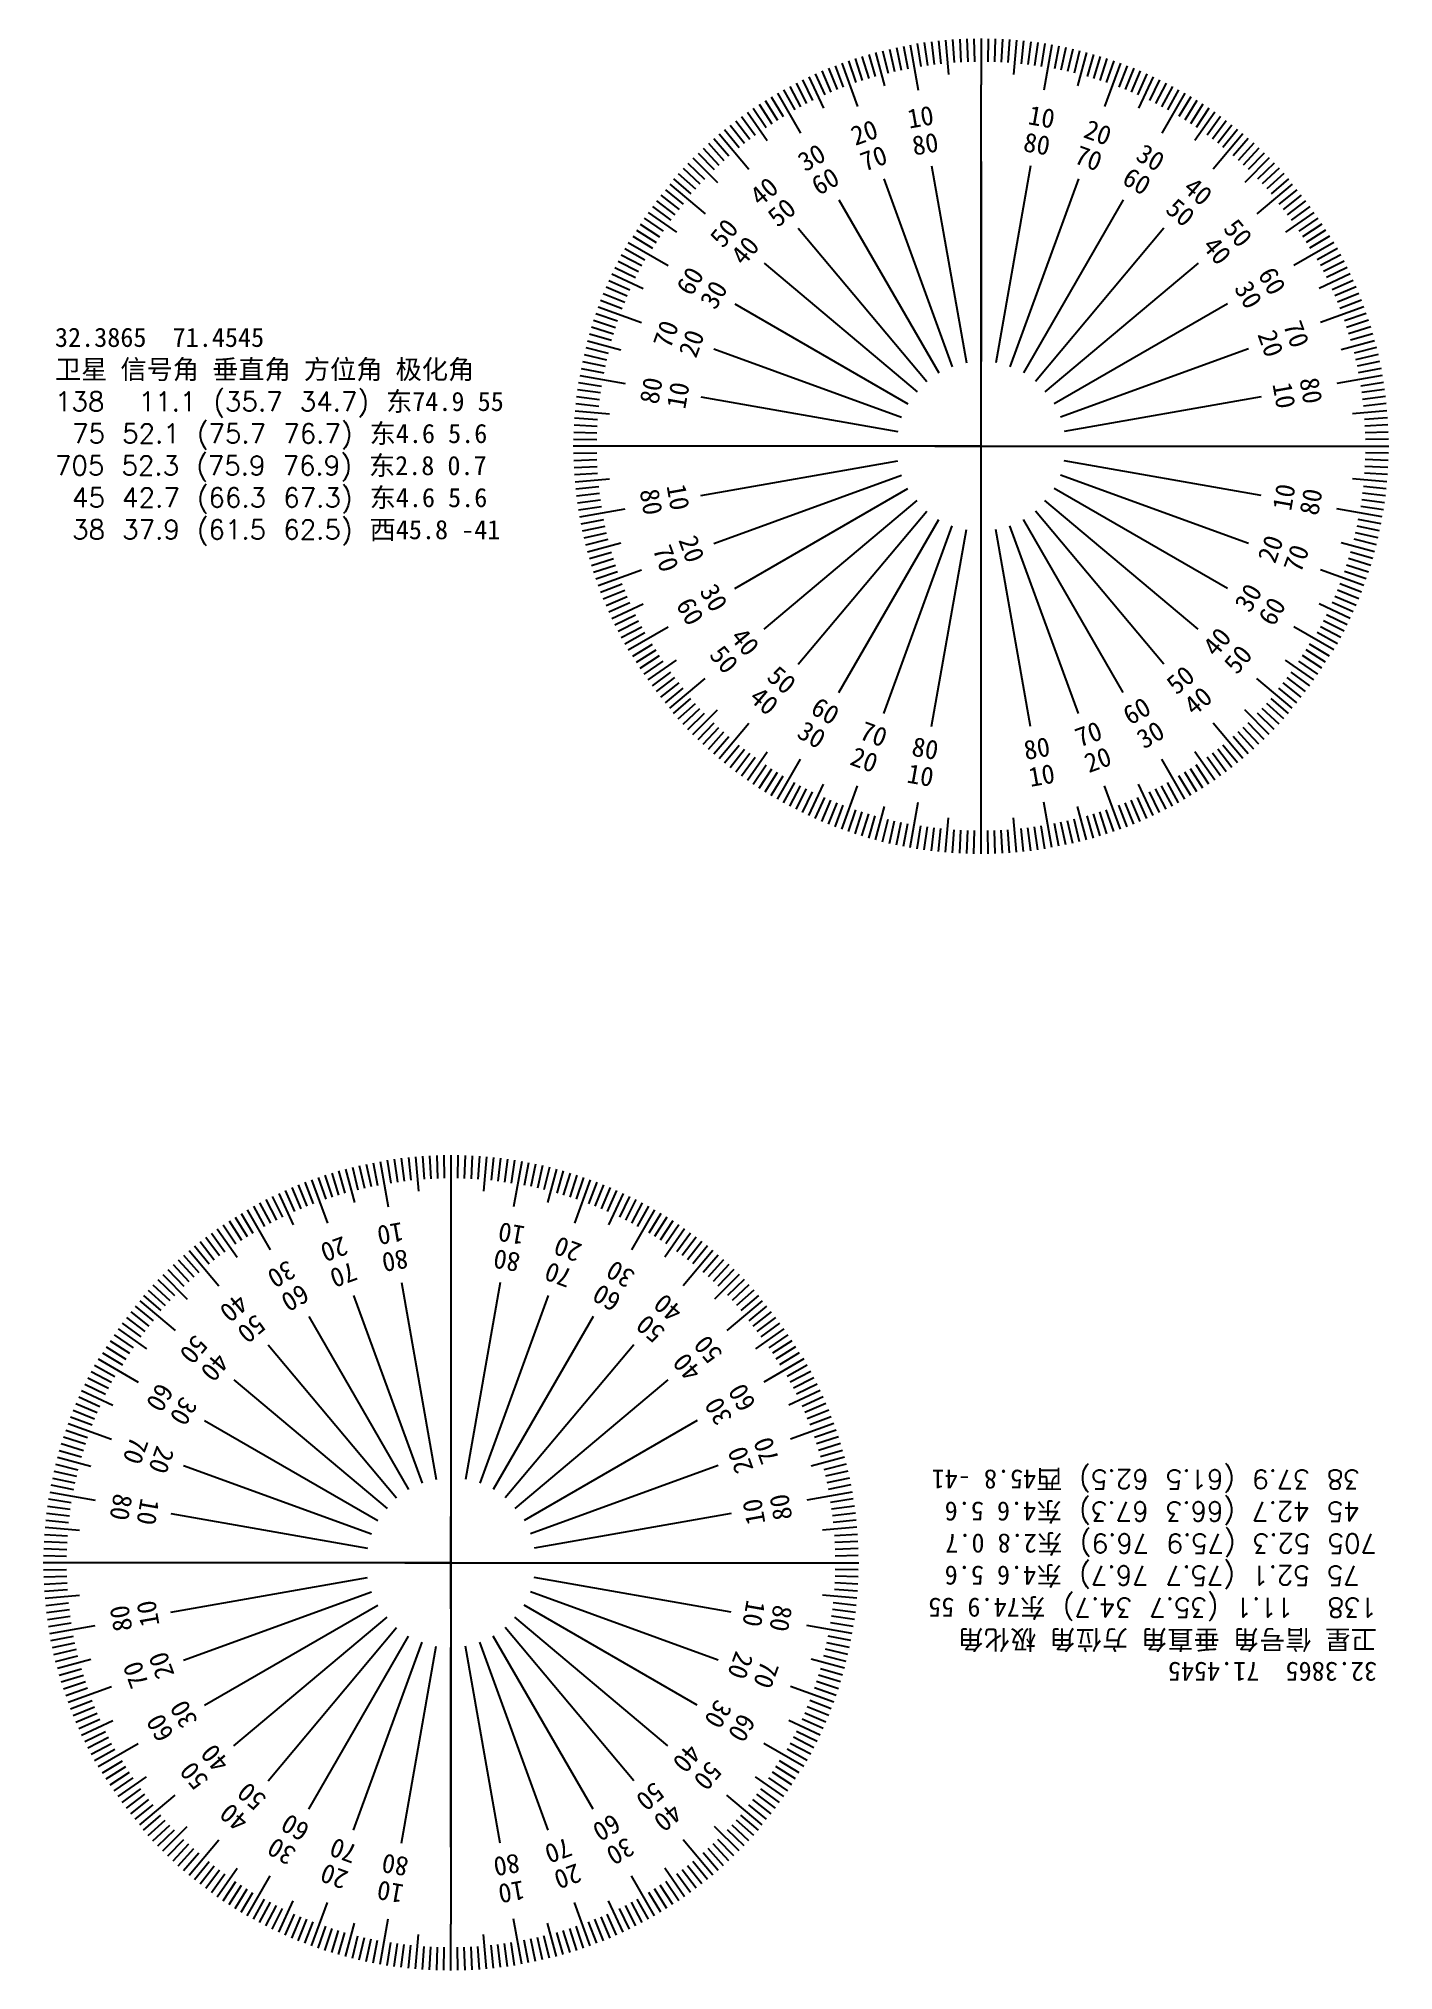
# Model space of a CAD drawing. Header units: inches. Extents: x -50 to 127, y -53 to 198.
import ezdxf
from ezdxf.enums import TextEntityAlignment as Align

# ---------------------------------------------------------------- set-up
doc = ezdxf.new("R2010")
doc.units = ezdxf.units.IN
doc.header["$MEASUREMENT"] = 0
doc.header["$PDMODE"] = 2
doc.header["$PDSIZE"] = 6

# ---------------------------------------------------------------- blocks, each defined once
blk = doc.blocks.new('ERVEW')
for p, q in [((0, 53), (0, 47)), ((0.92, 52.99), (0.87, 49.99)), ((1.85, 52.97), (1.74, 49.97)), ((2.77, 52.93), (2.62, 49.93)), ((3.7, 52.87), (3.49, 49.88)), ((4.62, 52.8), (4.23, 48.32)), ((5.54, 52.71), (5.23, 49.73)), ((6.46, 52.6), (6.09, 49.63)), ((7.38, 52.48), (6.96, 49.51)), ((8.29, 52.35), (7.82, 49.38)), ((0, 37), (0, 11))]:
    blk.add_line(p, q)
for tag, p in [('WY', (0.33, 43.52)), ('NY', (0.33, 39.96))]:
    blk.add_attdef(tag, text='', height=2.5).set_placement(p, align=Align.MIDDLE)

msp = doc.modelspace()

# ---------------------------------------------------------------- linework, layer by layer
for p, q in [((73.09, 144.47), (73.09, 191.85)), ((73.09, 144.85), (20.05, 144.85)), ((73.09, 91.85), (73.09, 144.85)), ((73.09, 91.85), (73.09, 144.85)), ((73.09, 91.85), (73.09, 144.85)), ((73.09, 91.85), (73.09, 144.85)), ((73.09, 144.85), (126.14, 144.85)), ((4.13, 52.66), (4.13, -0.34)), ((4.13, 52.66), (4.13, -0.34)), ((4.13, 52.66), (4.13, -0.34)), ((4.13, 52.66), (4.13, -0.34)), ((4.13, 0.04), (4.13, -47.34)), ((4.13, -0.34), (-48.92, -0.34)), ((4.13, -0.34), (57.17, -0.34))]:
    msp.add_line(p, q)
for p in [(73.09, 144.85), (73.09, 144.85), (73.09, 144.85), (73.09, 144.85), (4.13, -0.34), (4.13, -0.34), (4.13, -0.34), (4.13, -0.34)]:
    msp.add_point(p)

# ---------------------------------------------------------------- block references
ref = msp.add_blockref('ERVEW', (73.09, 144.85), dxfattribs=dict(xscale=-1, rotation=10.00000000000003))
ref.add_attrib('NY', '80', dxfattribs={"height": 2.5, "rotation": 10}).set_placement((65.83, 184.14), align=Align.MIDDLE)
ref.add_attrib('WY', '10', dxfattribs={"height": 2.5, "rotation": 10}).set_placement((65.21, 187.65), align=Align.MIDDLE)
at = {"xscale": -1}
for p in [(73.09, 144.85), (4.13, -0.34)]:
    msp.add_blockref('ERVEW', p, dxfattribs=at)
for p in [(73.09, 144.85), (4.13, -0.34)]:
    msp.add_blockref('ERVEW', p)
for p, rotation, values in [((73.09, 144.85), 350.0000000000001, {'NY': '80', 'WY': '10'}), ((73.09, 144.85), 340, {'NY': '70', 'WY': '20'}), ((73.09, 144.85), 329.9999999999999, {'NY': '60', 'WY': '30'}), ((73.09, 144.85), 320, {'NY': '50', 'WY': '40'}), ((72.97, 144.85), 310, {'NY': '40', 'WY': '50'}), ((73.09, 144.85), 299.9999999999999, {'NY': '30', 'WY': '60'}), ((73.09, 144.85), 290, {'NY': '20', 'WY': '70'}), ((73.09, 144.85), 280, {'NY': '10', 'WY': '80'}), ((4.13, -0.34), 99.99999999999999, {'NY': '10', 'WY': '80'}), ((4.13, -0.34), 110, {'NY': '20', 'WY': '70'}), ((4.13, -0.34), 120, {'NY': '30', 'WY': '60'}), ((4.25, -0.34), 130.0000000000001, {'NY': '40', 'WY': '50'}), ((4.13, -0.34), 140.0000000000001, {'NY': '50', 'WY': '40'}), ((4.13, -0.34), 150, {'NY': '60', 'WY': '30'}), ((4.13, -0.34), 160, {'NY': '70', 'WY': '20'}), ((4.13, -0.34), 170, {'NY': '80', 'WY': '10'})]:
    msp.add_blockref('ERVEW', p, dxfattribs=dict(rotation=rotation)).add_auto_attribs(values)
ref = msp.add_blockref('ERVEW', (73.09, 144.85), dxfattribs=dict(xscale=-1, rotation=20.00000000000005))
ref.add_attrib('NY', '70', dxfattribs={"height": 2.5, "rotation": 20}).set_placement((59.12, 182.28), align=Align.MIDDLE)
ref.add_attrib('WY', '20', dxfattribs={"height": 2.5, "rotation": 20}).set_placement((57.9, 185.63), align=Align.MIDDLE)
ref = msp.add_blockref('ERVEW', (73.09, 144.85), dxfattribs=dict(xscale=-1, rotation=29.99999999999975))
ref.add_attrib('NY', '60', dxfattribs={"height": 2.5, "rotation": 30}).set_placement((52.83, 179.29), align=Align.MIDDLE)
ref.add_attrib('WY', '30', dxfattribs={"height": 2.5, "rotation": 30}).set_placement((51.05, 182.37), align=Align.MIDDLE)
ref = msp.add_blockref('ERVEW', (73.09, 144.85), dxfattribs=dict(xscale=-1, rotation=40.00000000000025))
ref.add_attrib('NY', '50', dxfattribs={"height": 2.5, "rotation": 40}).set_placement((47.16, 175.24), align=Align.MIDDLE)
ref.add_attrib('WY', '40', dxfattribs={"height": 2.5, "rotation": 40}).set_placement((44.87, 177.97), align=Align.MIDDLE)
ref = msp.add_blockref('ERVEW', (73.21, 144.85), dxfattribs=dict(xscale=-1, rotation=50.00000000000015))
ref.add_attrib('NY', '40', dxfattribs={"height": 2.5, "rotation": 50}).set_placement((42.39, 170.28), align=Align.MIDDLE)
ref.add_attrib('WY', '50', dxfattribs={"height": 2.5, "rotation": 50}).set_placement((39.66, 172.57), align=Align.MIDDLE)
ref = msp.add_blockref('ERVEW', (73.09, 144.85), dxfattribs=dict(xscale=-1, rotation=60.00000000000001))
ref.add_attrib('NY', '30', dxfattribs={"height": 2.5, "rotation": 60}).set_placement((38.32, 164.54), align=Align.MIDDLE)
ref.add_attrib('WY', '60', dxfattribs={"height": 2.5, "rotation": 60}).set_placement((35.24, 166.32), align=Align.MIDDLE)
ref = msp.add_blockref('ERVEW', (73.09, 144.85), dxfattribs=dict(xscale=-1, rotation=69.99999999999997))
ref.add_attrib('NY', '20', dxfattribs={"height": 2.5, "rotation": 70}).set_placement((35.43, 158.2), align=Align.MIDDLE)
ref.add_attrib('WY', '70', dxfattribs={"height": 2.5, "rotation": 70}).set_placement((32.09, 159.42), align=Align.MIDDLE)
ref = msp.add_blockref('ERVEW', (73.09, 144.85), dxfattribs=dict(xscale=-1, rotation=79.99999999999982))
ref.add_attrib('NY', '10', dxfattribs={"height": 2.5, "rotation": 80}).set_placement((33.68, 151.46), align=Align.MIDDLE)
ref.add_attrib('WY', '80', dxfattribs={"height": 2.5, "rotation": 80}).set_placement((30.18, 152.08), align=Align.MIDDLE)
ref = msp.add_blockref('ERVEW', (73.09, 144.85), dxfattribs=dict(rotation=100.0000000000002))
ref.add_attrib('NY', '10', dxfattribs={"height": 2.5, "rotation": 280}).set_placement((33.68, 138.23), align=Align.MIDDLE)
ref.add_attrib('WY', '80', dxfattribs={"height": 2.5, "rotation": 280}).set_placement((30.18, 137.61), align=Align.MIDDLE)
ref = msp.add_blockref('ERVEW', (73.09, 144.85), dxfattribs=dict(xscale=-1, rotation=260))
ref.add_attrib('NY', '10', dxfattribs={"height": 2.5, "rotation": 80}).set_placement((112.5, 138.23), align=Align.MIDDLE)
ref.add_attrib('WY', '80', dxfattribs={"height": 2.5, "rotation": 80}).set_placement((116.01, 137.61), align=Align.MIDDLE)
ref = msp.add_blockref('ERVEW', (73.09, 144.85), dxfattribs=dict(rotation=110.0000000000001))
ref.add_attrib('NY', '20', dxfattribs={"height": 2.5, "rotation": 290}).set_placement((35.43, 131.49), align=Align.MIDDLE)
ref.add_attrib('WY', '70', dxfattribs={"height": 2.5, "rotation": 290}).set_placement((32.09, 130.27), align=Align.MIDDLE)
ref = msp.add_blockref('ERVEW', (73.09, 144.85), dxfattribs=dict(xscale=-1, rotation=250))
ref.add_attrib('NY', '20', dxfattribs={"height": 2.5, "rotation": 70}).set_placement((110.75, 131.49), align=Align.MIDDLE)
ref.add_attrib('WY', '70', dxfattribs={"height": 2.5, "rotation": 70}).set_placement((114.1, 130.27), align=Align.MIDDLE)
ref = msp.add_blockref('ERVEW', (73.09, 144.85), dxfattribs=dict(rotation=120.0000000000001))
ref.add_attrib('NY', '30', dxfattribs={"height": 2.5, "rotation": 300}).set_placement((38.32, 125.15), align=Align.MIDDLE)
ref.add_attrib('WY', '60', dxfattribs={"height": 2.5, "rotation": 300}).set_placement((35.24, 123.37), align=Align.MIDDLE)
ref = msp.add_blockref('ERVEW', (73.09, 144.85), dxfattribs=dict(xscale=-1, rotation=239.9999999999999))
ref.add_attrib('NY', '30', dxfattribs={"height": 2.5, "rotation": 60}).set_placement((107.86, 125.15), align=Align.MIDDLE)
ref.add_attrib('WY', '60', dxfattribs={"height": 2.5, "rotation": 60}).set_placement((110.94, 123.37), align=Align.MIDDLE)
ref = msp.add_blockref('ERVEW', (73.21, 144.85), dxfattribs=dict(rotation=129.9999999999996))
ref.add_attrib('NY', '40', dxfattribs={"height": 2.5, "rotation": 310}).set_placement((42.39, 119.41), align=Align.MIDDLE)
ref.add_attrib('WY', '50', dxfattribs={"height": 2.5, "rotation": 310}).set_placement((39.66, 117.13), align=Align.MIDDLE)
ref = msp.add_blockref('ERVEW', (72.97, 144.85), dxfattribs=dict(xscale=-1, rotation=229.9999999999997))
ref.add_attrib('NY', '40', dxfattribs={"height": 2.5, "rotation": 50}).set_placement((103.79, 119.41), align=Align.MIDDLE)
ref.add_attrib('WY', '50', dxfattribs={"height": 2.5, "rotation": 50}).set_placement((106.52, 117.13), align=Align.MIDDLE)
ref = msp.add_blockref('ERVEW', (73.09, 144.85), dxfattribs=dict(rotation=140.0000000000001))
ref.add_attrib('NY', '50', dxfattribs={"height": 2.5, "rotation": 320}).set_placement((47.16, 114.45), align=Align.MIDDLE)
ref.add_attrib('WY', '40', dxfattribs={"height": 2.5, "rotation": 320}).set_placement((44.87, 111.72), align=Align.MIDDLE)
ref = msp.add_blockref('ERVEW', (73.09, 144.85), dxfattribs=dict(xscale=-1, rotation=219.9999999999999))
ref.add_attrib('NY', '50', dxfattribs={"height": 2.5, "rotation": 40}).set_placement((99.03, 114.45), align=Align.MIDDLE)
ref.add_attrib('WY', '40', dxfattribs={"height": 2.5, "rotation": 40}).set_placement((101.32, 111.72), align=Align.MIDDLE)
ref = msp.add_blockref('ERVEW', (73.09, 144.85), dxfattribs=dict(rotation=150.0000000000001))
ref.add_attrib('NY', '60', dxfattribs={"height": 2.5, "rotation": 330}).set_placement((52.83, 110.41), align=Align.MIDDLE)
ref.add_attrib('WY', '30', dxfattribs={"height": 2.5, "rotation": 330}).set_placement((51.05, 107.32), align=Align.MIDDLE)
ref = msp.add_blockref('ERVEW', (73.09, 144.85), dxfattribs=dict(xscale=-1, rotation=210))
ref.add_attrib('NY', '60', dxfattribs={"height": 2.5, "rotation": 30}).set_placement((93.35, 110.41), align=Align.MIDDLE)
ref.add_attrib('WY', '30', dxfattribs={"height": 2.5, "rotation": 30}).set_placement((95.13, 107.32), align=Align.MIDDLE)
ref = msp.add_blockref('ERVEW', (73.09, 144.85), dxfattribs=dict(rotation=160))
ref.add_attrib('NY', '70', dxfattribs={"height": 2.5, "rotation": 340}).set_placement((59.12, 107.41), align=Align.MIDDLE)
ref.add_attrib('WY', '20', dxfattribs={"height": 2.5, "rotation": 340}).set_placement((57.9, 104.07), align=Align.MIDDLE)
ref = msp.add_blockref('ERVEW', (73.09, 144.85), dxfattribs=dict(xscale=-1, rotation=200.0000000000001))
ref.add_attrib('NY', '70', dxfattribs={"height": 2.5, "rotation": 20}).set_placement((87.07, 107.41), align=Align.MIDDLE)
ref.add_attrib('WY', '20', dxfattribs={"height": 2.5, "rotation": 20}).set_placement((88.28, 104.07), align=Align.MIDDLE)
ref = msp.add_blockref('ERVEW', (73.09, 144.85), dxfattribs=dict(rotation=169.9999999999998))
ref.add_attrib('NY', '80', dxfattribs={"height": 2.5, "rotation": 350}).set_placement((65.83, 105.55), align=Align.MIDDLE)
ref.add_attrib('WY', '10', dxfattribs={"height": 2.5, "rotation": 350}).set_placement((65.21, 102.05), align=Align.MIDDLE)
at = {"rotation": 180}
for p in [(73.09, 144.85), (4.13, -0.34)]:
    msp.add_blockref('ERVEW', p, dxfattribs=at)
at = {"xscale": -1, "rotation": 180}
for p in [(73.09, 144.85), (4.13, -0.34)]:
    msp.add_blockref('ERVEW', p, dxfattribs=at)
ref = msp.add_blockref('ERVEW', (73.09, 144.85), dxfattribs=dict(xscale=-1, rotation=190.0000000000001))
ref.add_attrib('NY', '80', dxfattribs={"height": 2.5, "rotation": 10}).set_placement((80.35, 105.55), align=Align.MIDDLE)
ref.add_attrib('WY', '10', dxfattribs={"height": 2.5, "rotation": 10}).set_placement((80.97, 102.05), align=Align.MIDDLE)
ref = msp.add_blockref('ERVEW', (4.13, -0.34), dxfattribs=dict(xscale=-1, rotation=10.00000000000008))
ref.add_attrib('NY', '80', dxfattribs={"height": 2.5, "rotation": 190}).set_placement((-3.13, 38.95), align=Align.MIDDLE)
ref.add_attrib('WY', '10', dxfattribs={"height": 2.5, "rotation": 190}).set_placement((-3.75, 42.46), align=Align.MIDDLE)
ref = msp.add_blockref('ERVEW', (4.13, -0.34), dxfattribs=dict(rotation=349.9999999999998))
ref.add_attrib('NY', '80', dxfattribs={"height": 2.5, "rotation": 170}).set_placement((11.39, 38.95), align=Align.MIDDLE)
ref.add_attrib('WY', '10', dxfattribs={"height": 2.5, "rotation": 170}).set_placement((12.01, 42.46), align=Align.MIDDLE)
ref = msp.add_blockref('ERVEW', (4.13, -0.34), dxfattribs=dict(xscale=-1, rotation=19.99999999999995))
ref.add_attrib('NY', '70', dxfattribs={"height": 2.5, "rotation": 200}).set_placement((-9.84, 37.1), align=Align.MIDDLE)
ref.add_attrib('WY', '20', dxfattribs={"height": 2.5, "rotation": 200}).set_placement((-11.06, 40.44), align=Align.MIDDLE)
ref = msp.add_blockref('ERVEW', (4.13, -0.34), dxfattribs=dict(rotation=340))
ref.add_attrib('NY', '70', dxfattribs={"height": 2.5, "rotation": 160}).set_placement((18.11, 37.1), align=Align.MIDDLE)
ref.add_attrib('WY', '20', dxfattribs={"height": 2.5, "rotation": 160}).set_placement((19.32, 40.44), align=Align.MIDDLE)
ref = msp.add_blockref('ERVEW', (4.13, -0.34), dxfattribs=dict(xscale=-1, rotation=29.99999999999991))
ref.add_attrib('NY', '60', dxfattribs={"height": 2.5, "rotation": 210}).set_placement((-16.13, 34.1), align=Align.MIDDLE)
ref.add_attrib('WY', '30', dxfattribs={"height": 2.5, "rotation": 210}).set_placement((-17.91, 37.18), align=Align.MIDDLE)
ref = msp.add_blockref('ERVEW', (4.13, -0.34), dxfattribs=dict(rotation=330.0000000000001))
ref.add_attrib('NY', '60', dxfattribs={"height": 2.5, "rotation": 150}).set_placement((24.39, 34.1), align=Align.MIDDLE)
ref.add_attrib('WY', '30', dxfattribs={"height": 2.5, "rotation": 150}).set_placement((26.17, 37.18), align=Align.MIDDLE)
ref = msp.add_blockref('ERVEW', (4.13, -0.34), dxfattribs=dict(xscale=-1, rotation=39.99999999999982))
ref.add_attrib('NY', '50', dxfattribs={"height": 2.5, "rotation": 220}).set_placement((-21.8, 30.06), align=Align.MIDDLE)
ref.add_attrib('WY', '40', dxfattribs={"height": 2.5, "rotation": 220}).set_placement((-24.09, 32.79), align=Align.MIDDLE)
ref = msp.add_blockref('ERVEW', (4.13, -0.34), dxfattribs=dict(rotation=320.0000000000001))
ref.add_attrib('NY', '50', dxfattribs={"height": 2.5, "rotation": 140}).set_placement((30.07, 30.06), align=Align.MIDDLE)
ref.add_attrib('WY', '40', dxfattribs={"height": 2.5, "rotation": 140}).set_placement((32.36, 32.79), align=Align.MIDDLE)
ref = msp.add_blockref('ERVEW', (4.25, -0.34), dxfattribs=dict(xscale=-1, rotation=49.99999999999973))
ref.add_attrib('NY', '40', dxfattribs={"height": 2.5, "rotation": 230}).set_placement((-26.57, 25.09), align=Align.MIDDLE)
ref.add_attrib('WY', '50', dxfattribs={"height": 2.5, "rotation": 230}).set_placement((-29.3, 27.38), align=Align.MIDDLE)
ref = msp.add_blockref('ERVEW', (4.01, -0.34), dxfattribs=dict(rotation=309.9999999999997))
ref.add_attrib('NY', '40', dxfattribs={"height": 2.5, "rotation": 130}).set_placement((34.83, 25.09), align=Align.MIDDLE)
ref.add_attrib('WY', '50', dxfattribs={"height": 2.5, "rotation": 130}).set_placement((37.56, 27.38), align=Align.MIDDLE)
ref = msp.add_blockref('ERVEW', (4.13, -0.34), dxfattribs=dict(xscale=-1, rotation=59.99999999999983))
ref.add_attrib('NY', '30', dxfattribs={"height": 2.5, "rotation": 240}).set_placement((-30.64, 19.36), align=Align.MIDDLE)
ref.add_attrib('WY', '60', dxfattribs={"height": 2.5, "rotation": 240}).set_placement((-33.72, 21.14), align=Align.MIDDLE)
ref = msp.add_blockref('ERVEW', (4.13, -0.34), dxfattribs=dict(rotation=300.0000000000002))
ref.add_attrib('NY', '30', dxfattribs={"height": 2.5, "rotation": 120}).set_placement((38.9, 19.36), align=Align.MIDDLE)
ref.add_attrib('WY', '60', dxfattribs={"height": 2.5, "rotation": 120}).set_placement((41.98, 21.14), align=Align.MIDDLE)
ref = msp.add_blockref('ERVEW', (4.13, -0.34), dxfattribs=dict(xscale=-1, rotation=69.99999999999996))
ref.add_attrib('NY', '20', dxfattribs={"height": 2.5, "rotation": 250}).set_placement((-33.53, 13.02), align=Align.MIDDLE)
ref.add_attrib('WY', '70', dxfattribs={"height": 2.5, "rotation": 250}).set_placement((-36.87, 14.24), align=Align.MIDDLE)
ref = msp.add_blockref('ERVEW', (4.13, -0.34), dxfattribs=dict(rotation=290.0000000000001))
ref.add_attrib('NY', '20', dxfattribs={"height": 2.5, "rotation": 110}).set_placement((41.79, 13.02), align=Align.MIDDLE)
ref.add_attrib('WY', '70', dxfattribs={"height": 2.5, "rotation": 110}).set_placement((45.14, 14.24), align=Align.MIDDLE)
ref = msp.add_blockref('ERVEW', (4.13, -0.34), dxfattribs=dict(xscale=-1, rotation=80))
ref.add_attrib('NY', '10', dxfattribs={"height": 2.5, "rotation": 260}).set_placement((-35.28, 6.28), align=Align.MIDDLE)
ref.add_attrib('WY', '80', dxfattribs={"height": 2.5, "rotation": 260}).set_placement((-38.78, 6.89), align=Align.MIDDLE)
ref = msp.add_blockref('ERVEW', (4.13, -0.34), dxfattribs=dict(rotation=280.0000000000002))
ref.add_attrib('NY', '10', dxfattribs={"height": 2.5, "rotation": 100}).set_placement((43.54, 6.28), align=Align.MIDDLE)
ref.add_attrib('WY', '80', dxfattribs={"height": 2.5, "rotation": 100}).set_placement((47.05, 6.89), align=Align.MIDDLE)
ref = msp.add_blockref('ERVEW', (4.13, -0.34), dxfattribs=dict(xscale=-1, rotation=259.9999999999998))
ref.add_attrib('NY', '10', dxfattribs={"height": 2.5, "rotation": 260}).set_placement((43.54, -6.95), align=Align.MIDDLE)
ref.add_attrib('WY', '80', dxfattribs={"height": 2.5, "rotation": 260}).set_placement((47.05, -7.57), align=Align.MIDDLE)
ref = msp.add_blockref('ERVEW', (4.13, -0.34), dxfattribs=dict(xscale=-1, rotation=250))
ref.add_attrib('NY', '20', dxfattribs={"height": 2.5, "rotation": 250}).set_placement((41.79, -13.7), align=Align.MIDDLE)
ref.add_attrib('WY', '70', dxfattribs={"height": 2.5, "rotation": 250}).set_placement((45.14, -14.91), align=Align.MIDDLE)
ref = msp.add_blockref('ERVEW', (4.13, -0.34), dxfattribs=dict(xscale=-1, rotation=239.9999999999999))
ref.add_attrib('NY', '30', dxfattribs={"height": 2.5, "rotation": 240}).set_placement((38.9, -20.03), align=Align.MIDDLE)
ref.add_attrib('WY', '60', dxfattribs={"height": 2.5, "rotation": 240}).set_placement((41.98, -21.81), align=Align.MIDDLE)
ref = msp.add_blockref('ERVEW', (4.01, -0.34), dxfattribs=dict(xscale=-1, rotation=230.0000000000002))
ref.add_attrib('NY', '40', dxfattribs={"height": 2.5, "rotation": 230}).set_placement((34.83, -25.77), align=Align.MIDDLE)
ref.add_attrib('WY', '50', dxfattribs={"height": 2.5, "rotation": 230}).set_placement((37.56, -28.06), align=Align.MIDDLE)
ref = msp.add_blockref('ERVEW', (4.13, -0.34), dxfattribs=dict(xscale=-1, rotation=220.0000000000002))
ref.add_attrib('NY', '50', dxfattribs={"height": 2.5, "rotation": 220}).set_placement((30.07, -30.74), align=Align.MIDDLE)
ref.add_attrib('WY', '40', dxfattribs={"height": 2.5, "rotation": 220}).set_placement((32.36, -33.46), align=Align.MIDDLE)
ref = msp.add_blockref('ERVEW', (4.13, -0.34), dxfattribs=dict(xscale=-1, rotation=209.9999999999997))
ref.add_attrib('NY', '60', dxfattribs={"height": 2.5, "rotation": 210}).set_placement((24.39, -34.78), align=Align.MIDDLE)
ref.add_attrib('WY', '30', dxfattribs={"height": 2.5, "rotation": 210}).set_placement((26.17, -37.86), align=Align.MIDDLE)
ref = msp.add_blockref('ERVEW', (4.13, -0.34), dxfattribs=dict(xscale=-1, rotation=189.9999999999999))
ref.add_attrib('NY', '80', dxfattribs={"height": 2.5, "rotation": 190}).set_placement((11.39, -39.63), align=Align.MIDDLE)
ref.add_attrib('WY', '10', dxfattribs={"height": 2.5, "rotation": 190}).set_placement((12.01, -43.14), align=Align.MIDDLE)
ref = msp.add_blockref('ERVEW', (4.13, -0.34), dxfattribs=dict(xscale=-1, rotation=200))
ref.add_attrib('NY', '70', dxfattribs={"height": 2.5, "rotation": 200}).set_placement((18.11, -37.77), align=Align.MIDDLE)
ref.add_attrib('WY', '20', dxfattribs={"height": 2.5, "rotation": 200}).set_placement((19.32, -41.12), align=Align.MIDDLE)

# ---------------------------------------------------------------- texts
at = {"insert": (-47.38, 160.26), "char_height": 2.5, "width": 67.5665, "attachment_point": 1}
msp.add_mtext('{\\C7;32.3865  71.4545\\fSimSun|b0|i0|c134|p0;\\P卫星 信号角 垂直角 方位角 极化角\\ftxt.shx|c0;\\P138  11.1 (35.7 34.7) \\fSimSun|b1|i0|c134|p0;东74.9 55\\P\\ftxt.shx|c0; 75 52.1 (75.7 76.7) \\fSimSun|b1|i0|c134|p0;东4.6 5.6\\P\\ftxt.shx|c0;705 52.3 (75.9 76.9) \\fSimSun|b1|i0|c134|p0;东\\fSimSun|b1|i0|c134|p0;2.8 0.7\\P\\ftxt.shx|c0; 45 42.7 (66.3 67.3) \\fSimSun|b1|i0|c134|p0;东4.6 5.6\\P\\ftxt.shx|c0; 38 37.9 (61.5 62.5) \\fSimSun|b1|i0|c134|p0;西45.8 -41}', dxfattribs=at)
at = {"insert": (124.6, -15.75), "char_height": 2.5, "width": 67.5665, "attachment_point": 1, "rotation": 180}
msp.add_mtext('{\\C7;32.3865  71.4545\\fSimSun|b0|i0|c134|p0;\\P卫星 信号角 垂直角 方位角 极化角\\ftxt.shx|c0;\\P138  11.1 (35.7 34.7) \\fSimSun|b1|i0|c134|p0;东74.9 55\\P\\ftxt.shx|c0; 75 52.1 (75.7 76.7) \\fSimSun|b1|i0|c134|p0;东4.6 5.6\\P\\ftxt.shx|c0;705 52.3 (75.9 76.9) \\fSimSun|b1|i0|c134|p0;东\\fSimSun|b1|i0|c134|p0;2.8 0.7\\P\\ftxt.shx|c0; 45 42.7 (66.3 67.3) \\fSimSun|b1|i0|c134|p0;东4.6 5.6\\P\\ftxt.shx|c0; 38 37.9 (61.5 62.5) \\fSimSun|b1|i0|c134|p0;西45.8 -41}', dxfattribs=at)

doc.saveas('drawing.dxf')
